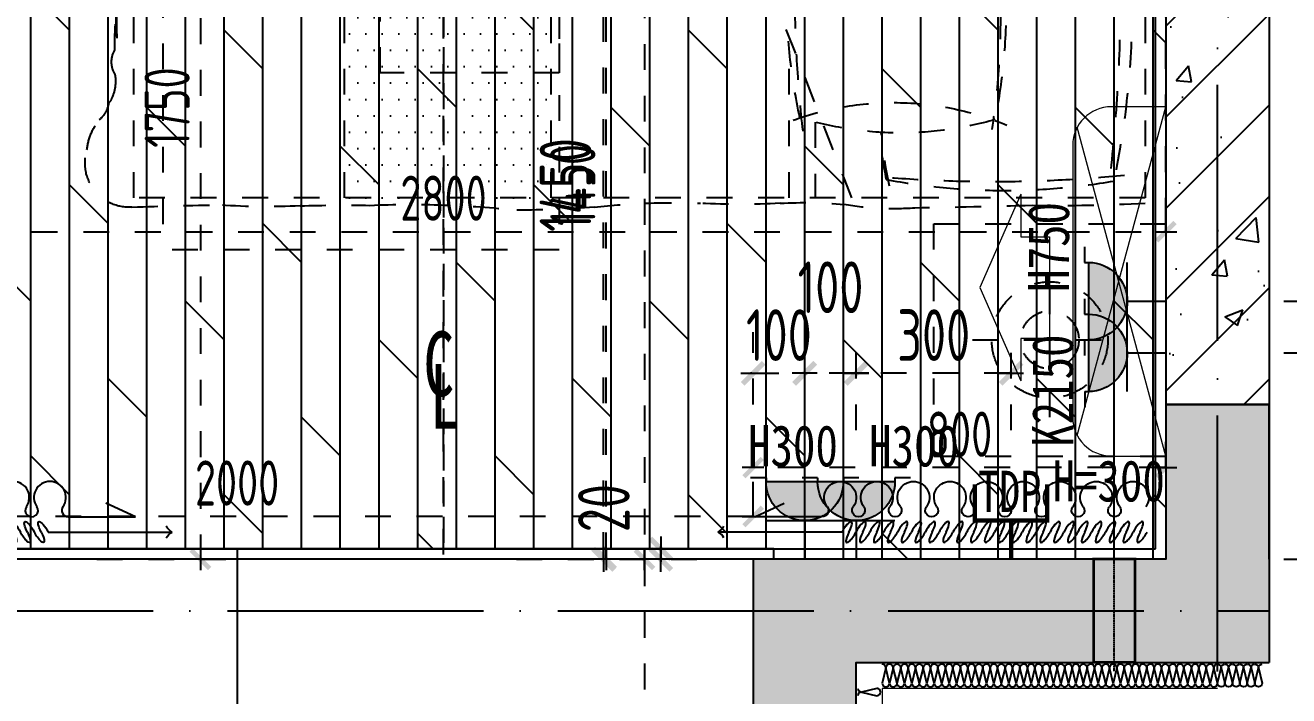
# Model space of a CAD drawing. Extents: x 133656 to 214778, y 12424 to 51506.
# Drawn here: x 167386 to 169834, y 14935 to 16234 of the extents above; entities that cross this region are included whole.
import ezdxf

# ---------------------------------------------------------------- set-up
doc = ezdxf.new("R2010")
doc.units = 0
doc.header["$MEASUREMENT"] = 0
for name, pattern in [('DASH', [0.35, 0.25, -0.1]), ('家具虚线平面', [100, 50, -50]), ('轴线', [1279.947105, 991.697132, -142.311249, 0, -145.938724])]:
    doc.linetypes.add(name, pattern=pattern)
doc.layers.get('Defpoints').update_dxf_attribs({"color": 8})
for name, color, linetype in [('A-HATH', 8, 'Continuous'), ('A1.土建层(墙&柱&窗）', 6, 'Continuous'), ('A31.土建轴线', 251, 'Continuous'), ('B6.新建墙体定位', 203, 'Continuous'), ('B9.完成面定位', 203, 'Continuous'), ('E1.地面-(平面图)', 136, 'Continuous'), ('E3.地面填充(网）', 250, 'Continuous'), ('F1.家具层', 51, 'Continuous'), ('F1.窗台面', 43, 'Continuous'), ('F3.公共层窗帘饰物等', 91, 'Continuous'), ('G1.天花造型', 30, 'Continuous'), ('G2.天花造型尺寸', 144, 'Continuous'), ('G4.天花灯位', 71, 'Continuous'), ('H3.顶面烟感', 102, 'Continuous'), ('K2.强电插座', 132, 'Continuous'), ('K3.弱电插座', 136, 'Continuous'), ('PUB_HATCH', 8, 'Continuous'), ('WALL', 6, 'Continuous'), ('保温', 35, 'Continuous')]:
    doc.layers.add(name, color=color, linetype=linetype)
doc.layers.add('空调机位', color=43, linetype='DASH', lineweight=15)
doc.styles.add('dim_font', font='SIMPLEX.shx', dxfattribs={"width": 0.8})
doc.styles.add('宋体', font='')
doc.styles.add('标注数字', font='dim.shx', dxfattribs={"width": 0.8})
doc.styles.add('标题文字', font='')
doc.styles.get('宋体').set_extended_font_data('SimSun')
doc.styles.get('标题文字').set_extended_font_data('SimSun')
doc.dimstyles.new('设计2017', dxfattribs={"dimscale": 100, "dimtxt": 2.5, "dimasz": 0.06, "dimexe": 2, "dimexo": 2.5, "dimgap": 0.6, "dimtad": 1, "dimdec": 0, "dimrnd": 5, "dimzin": 0, "dimdsep": 46, "dimtxsty": '标注数字', "dimblk": 'HBA_DIMENSION_TICK', "dimcen": 0.125, "dimclrd": 44, "dimclre": 44, "dimclrt": 50, "dimadec": 0, "dimazin": 0, "dimtfac": 1, "dimtdec": 0, "dimtix": 1, "dimtmove": 0, "dimatfit": 3, "dimldrblk": 'HBA_Leader_Arrow', "dimfxl": 7, "dimfxlon": 1, "dimtvp": 1, "dimtolj": 1, "dimtzin": 0, "dimarcsym": 0})

# ---------------------------------------------------------------- blocks, each defined once
blk = doc.blocks.new('ktd')
at = {"linetype": 'DASH'}
blk.add_line((113700.2, -35187.8), (113700.2, -34938.3), dxfattribs=at)
at = {"linetype": 'DASH', "const_width": 5}
blk.add_lwpolyline([(113700.2, -35170.7), (113660.2, -35170.7), (113660.2, -34970.7), (113740.2, -34970.7), (113740.2, -35170.7)], close=True, dxfattribs=at)
blk = doc.blocks.new('$LinePat$岩棉板')
at = {"color": 0}
for p, q in [((0, -17), (12, -67)), ((12, -67), (24, -17))]:
    blk.add_line(p, q, dxfattribs=at)
for centre, start, end in [((12, -17), 0, 180), ((0, -67), 270, 0), ((24, -67), 180, 270)]:
    blk.add_arc(centre, 12, start, end, dxfattribs=at)
at = {"layer": 'Defpoints'}
blk.add_point((0, 0.1), dxfattribs=at)
at = {"layer": 'Defpoints', "color": 0}
blk.add_point((24, -84), dxfattribs=at)
blk = doc.blocks.new('空调室内机')
at = {"linetype": 'Continuous'}
for p, q in [((-171.9, -636.7), (0, 0)), ((0, 0), (-105.6, 0)), ((0, -676.6), (0, 0)), ((0, -676.6), (-171.9, -39.9)), ((-180.6, -75), (-180.6, -601.6)), ((-281.2, -169.6), (-360.4, -350.3)), ((-281.2, -169.6), (-281.2, -251.8)), ((-281.2, -251.8), (-225.8, -251.8)), ((-225.8, -251.8), (-225.8, -448.9)), ((-360.4, -350.3), (-281.2, -531.1)), ((-225.8, -448.9), (-281.2, -448.9)), ((-281.2, -448.9), (-281.2, -531.1)), ((-105.6, -676.6), (0, -676.6))]:
    blk.add_line(p, q, dxfattribs=at)
for centre, start, end in [((-105.6, -75), 90, 180), ((-105.6, -601.6), 180, 270)]:
    blk.add_arc(centre, 75, start, end, dxfattribs=at)
blk = doc.blocks.new('sz')
at = {"layer": 'F1.家具层', "linetype": '家具虚线平面'}
for p, q in [((-768, 849.1), (-768, -850.9)), ((0, 849.1), (0, -850.9)), ((-346.8, -508), (-346.8, 508)), ((0, 508), (0, -508)), ((0, -508), (-346.8, -508)), ((0, -850.9), (-768, -850.9))]:
    blk.add_line(p, q, dxfattribs=at)
at = {"layer": 'F1.家具层', "linetype": '家具虚线平面', "style": 'dim_font', "width": 0.8, "flags": 9}
for tag in ['XSIZE', 'YSIZE']:
    blk.add_attdef(tag, (-384, -850.9), '', height=0.48, rotation=90, dxfattribs=at)
blk = doc.blocks.new('HBA_DIMENSION_TICK')
at = {"color": 0, "linetype": 'ByBlock'}
for p, q in [((-10, 0), (0, 0)), ((0, 0), (10, 0))]:
    blk.add_line(p, q, dxfattribs=at)
at = {"color": 50, "linetype": 'ByBlock'}
blk.add_solid([(-10, -7), (-7, -10), (7, 10), (10, 7)], dxfattribs=at)
blk = doc.blocks.new('*D107')
at = {"layer": 'Defpoints', "color": 0, "linetype": '家具虚线平面', "transparency": 16777216}
for p in [(168506.5, 16649.6), (168803.3, 16649.6), (169068.7, 15199.6)]:
    blk.add_point(p, dxfattribs=at)
at = {"layer": 'K2.强电插座', "color": 44, "linetype": '家具虚线平面', "lineweight": -2, "transparency": 16777216}
for p, q in [((168703.3, 16649.6), (168426.5, 16649.6)), ((168506.5, 15202), (168506.5, 16647.2)), ((168786.5, 15199.6), (168426.5, 15199.6))]:
    blk.add_line(p, q, dxfattribs=at)
at = {"layer": 'K2.强电插座', "color": 44, "linetype": '家具虚线平面', "lineweight": -2, "transparency": 16777216, "xscale": 2.4, "yscale": 2.4, "zscale": 2.4}
for p, rotation in [((168506.5, 16649.6), 90), ((168506.5, 15199.6), 270)]:
    blk.add_blockref('HBA_DIMENSION_TICK', p, dxfattribs=dict(at, rotation=rotation))
at = {"layer": 'K2.强电插座', "color": 50, "linetype": '家具虚线平面', "transparency": 16777216, "insert": (168432.5, 15924.6), "char_height": 100, "attachment_point": 5, "rotation": 90, "style": '标注数字'}
blk.add_mtext('\\A1;1450', dxfattribs=at)
blk = doc.blocks.new('HBA_Leader_Arrow')
at = {"color": 0, "linetype": 'ByBlock', "ltscale": 0.5}
blk.add_line((3.5, 0), (-10, 0), dxfattribs=at)
for points in [[(-11, 11.3), (-6.6, 14.4), (-0.6, 0), (3.5, 0)], [(-11, -11.3), (-6.6, -14.4), (-0.6, 0), (3.5, 0)]]:
    blk.add_solid(points, dxfattribs=at)
blk = doc.blocks.new('*D109')
at = {"layer": 'Defpoints', "color": 0, "linetype": '家具虚线平面', "transparency": 16777216}
for p in [(169578.6, 15699.6), (169596.1, 15599.7), (170104.9, 15599.7)]:
    blk.add_point(p, dxfattribs=at)
at = {"layer": 'K2.强电插座', "color": 44, "linetype": '家具虚线平面', "lineweight": -2, "transparency": 16777216}
for p, q in [((169824.9, 15699.6), (170184.9, 15699.6)), ((170104.9, 15702), (170104.9, 15704.4)), ((170104.9, 15699.6), (170104.9, 15599.7)), ((169824.9, 15599.7), (170184.9, 15599.7)), ((170104.9, 15597.3), (170104.9, 15594.9))]:
    blk.add_line(p, q, dxfattribs=at)
at = {"layer": 'K2.强电插座', "color": 44, "linetype": '家具虚线平面', "lineweight": -2, "transparency": 16777216, "xscale": 2.4, "yscale": 2.4, "zscale": 2.4}
for p, rotation in [((170104.9, 15699.6), 270), ((170104.9, 15599.7), 90)]:
    blk.add_blockref('HBA_DIMENSION_TICK', p, dxfattribs=dict(at, rotation=rotation))
at = {"layer": 'K2.强电插座', "color": 50, "linetype": '家具虚线平面', "transparency": 16777216, "insert": (170030.9, 15649.7), "char_height": 100, "attachment_point": 5, "rotation": 90, "style": '标注数字'}
blk.add_mtext('\\A1;100', dxfattribs=at)
blk = doc.blocks.new('*D116')
at = {"layer": 'Defpoints', "color": 0, "linetype": '家具虚线平面', "transparency": 16777216}
for p in [(168896.1, 15559.8), (168896.1, 15349.6), (168996.1, 15349.6)]:
    blk.add_point(p, dxfattribs=at)
at = {"layer": 'K2.强电插座', "color": 44, "linetype": '家具虚线平面', "lineweight": -2, "transparency": 16777216}
for p, q in [((168896.1, 15449.6), (168896.1, 15639.8)), ((168996.1, 15449.6), (168996.1, 15639.8)), ((168993.7, 15559.8), (168898.5, 15559.8))]:
    blk.add_line(p, q, dxfattribs=at)
at = {"layer": 'K2.强电插座', "color": 44, "linetype": '家具虚线平面', "lineweight": -2, "transparency": 16777216, "xscale": 2.4, "yscale": 2.4, "zscale": 2.4, "rotation": 180}
blk.add_blockref('HBA_DIMENSION_TICK', (168896.1, 15559.8), dxfattribs=at)
at = {"layer": 'K2.强电插座', "color": 44, "linetype": '家具虚线平面', "lineweight": -2, "transparency": 16777216, "xscale": 2.4, "yscale": 2.4, "zscale": 2.4}
blk.add_blockref('HBA_DIMENSION_TICK', (168996.1, 15559.8), dxfattribs=at)
at = {"layer": 'K2.强电插座', "color": 50, "linetype": '家具虚线平面', "transparency": 16777216, "insert": (168946.1, 15726.5), "char_height": 100, "attachment_point": 5, "style": '标注数字'}
blk.add_mtext('\\A1;100', dxfattribs=at)
blk = doc.blocks.new('不间断电源')
h = blk.add_hatch(color=8)
h.dxf.hatch_style = 1
h.paths.add_polyline_path([(-70.3, 140.6, 1), (70.3, 140.6)])
for p, q in [((-98.4, 147.7), (-70.3, 147.7)), ((-70.3, 147.7), (-70.3, 140.6)), ((-70.3, 140.6), (70.3, 140.6)), ((70.3, 147.7), (70.3, 140.6)), ((70.3, 147.7), (98.4, 147.7)), ((70.3, 70.3), (-70.3, 70.3)), ((0, 70.3), (0, 0))]:
    blk.add_line(p, q)
blk.add_arc((0, 140.6), 70.3, 180, 0)
at = {"color": 1, "style": '标题文字'}
blk.add_attdef('REF.', (86, 32.6), '', height=70.9, dxfattribs=at)
blk = doc.blocks.new('*D136')
at = {"layer": 'Defpoints', "color": 0, "linetype": '家具虚线平面', "transparency": 16777216}
for p in [(168996.1, 15559.8), (168996.1, 15349.6), (169296.1, 15349.6)]:
    blk.add_point(p, dxfattribs=at)
at = {"layer": 'K2.强电插座', "color": 44, "linetype": '家具虚线平面', "lineweight": -2, "transparency": 16777216}
for p, q in [((168996.1, 15449.6), (168996.1, 15639.8)), ((169296.1, 15449.6), (169296.1, 15639.8)), ((169293.7, 15559.8), (168998.5, 15559.8))]:
    blk.add_line(p, q, dxfattribs=at)
at = {"layer": 'K2.强电插座', "color": 44, "linetype": '家具虚线平面', "lineweight": -2, "transparency": 16777216, "xscale": 2.4, "yscale": 2.4, "zscale": 2.4, "rotation": 180}
blk.add_blockref('HBA_DIMENSION_TICK', (168996.1, 15559.8), dxfattribs=at)
at = {"layer": 'K2.强电插座', "color": 44, "linetype": '家具虚线平面', "lineweight": -2, "transparency": 16777216, "xscale": 2.4, "yscale": 2.4, "zscale": 2.4}
blk.add_blockref('HBA_DIMENSION_TICK', (169296.1, 15559.8), dxfattribs=at)
at = {"layer": 'K2.强电插座', "color": 50, "linetype": '家具虚线平面', "transparency": 16777216, "insert": (169146.1, 15633.8), "char_height": 100, "attachment_point": 5, "style": '标注数字'}
blk.add_mtext('\\A1;300', dxfattribs=at)
blk = doc.blocks.new('rg')
at = {"layer": 'K3.弱电插座', "const_width": 8.33}
for points in [[(145, -70), (75, -70), (75, 70), (145, 70)], [(75, 0), (0, 0)]]:
    blk.add_lwpolyline(points, dxfattribs=at)
at = {"layer": 'K3.弱电插座', "style": '宋体'}
for p in [(90.1, -40.2, 0), (296.1, -40.2, 0)]:
    blk.add_attdef('REF.', p, '', height=80, dxfattribs=at)
blk = doc.blocks.new('*D148')
at = {"layer": 'Defpoints', "color": 0, "linetype": '家具虚线平面', "transparency": 16777216}
for p in [(168896.1, 15559.8), (168896.1, 15349.6), (168796.1, 15199.6)]:
    blk.add_point(p, dxfattribs=at)
at = {"layer": 'K2.强电插座', "color": 44, "linetype": '家具虚线平面', "lineweight": -2, "transparency": 16777216}
for p, q in [((168796.1, 15299.6), (168796.1, 15639.8)), ((168896.1, 15449.6), (168896.1, 15639.8)), ((168793.7, 15559.8), (168791.3, 15559.8)), ((168796.1, 15559.8), (168896.1, 15559.8)), ((168898.5, 15559.8), (168900.9, 15559.8))]:
    blk.add_line(p, q, dxfattribs=at)
at = {"layer": 'K2.强电插座', "color": 44, "linetype": '家具虚线平面', "lineweight": -2, "transparency": 16777216, "xscale": 2.4, "yscale": 2.4, "zscale": 2.4}
blk.add_blockref('HBA_DIMENSION_TICK', (168796.1, 15559.8), dxfattribs=at)
at = {"layer": 'K2.强电插座', "color": 44, "linetype": '家具虚线平面', "lineweight": -2, "transparency": 16777216, "xscale": 2.4, "yscale": 2.4, "zscale": 2.4, "rotation": 180}
blk.add_blockref('HBA_DIMENSION_TICK', (168896.1, 15559.8), dxfattribs=at)
at = {"layer": 'K2.强电插座', "color": 50, "linetype": '家具虚线平面', "transparency": 16777216, "insert": (168846.1, 15633.8), "char_height": 100, "attachment_point": 5, "style": '标注数字'}
blk.add_mtext('\\A1;100', dxfattribs=at)
blk = doc.blocks.new('A$C550E6FFC')
at = {"linetype": '家具虚线平面'}
for p, q in [((450, 450), (0, 450)), ((0, 0), (0, 450)), ((450, 450), (450, 0)), ((225, 375), (225, 75)), ((375, 225), (75, 225)), ((450, 0), (0, 0))]:
    blk.add_line(p, q, dxfattribs=at)
for radius in [112.5, 56.2]:
    blk.add_circle((225, 225), radius, dxfattribs=at)
blk = doc.blocks.new('DRAPES2')
for p, q in [((0, 0), (82, 37.3)), ((186.3, 0), (0, 0))]:
    blk.add_line(p, q)
at = {"linetype": 'ByBlock', "extrusion": (0, 0, -1)}
for centre, major_axis, start_param, end_param in [((236.9, 53.6), (-31.3, 31.3), 4.8823, 7.06864), ((236.9, 53.6), (-31.3, 31.3), 0.785455, 2.971795), ((338.2, 53.5), (31.3, 31.3), 3.311504, 5.497844), ((338.2, 53.5), (-31.3, 31.3), 0.785455, 2.971795), ((439.4, 53.5), (-31.3, 31.3), 4.8823, 7.06864), ((439.4, 53.5), (-31.3, 31.3), 0.785455, 2.971795), ((540.7, 53.5), (31.3, 31.3), 3.311504, 5.497844), ((540.7, 53.5), (31.3, 31.3), -0.785341, 1.400999), ((641.9, 53.5), (-31.3, 31.3), 4.8823, 7.06864), ((641.9, 53.5), (-31.3, 31.3), 0.785455, 2.971795), ((743.2, 53.5), (31.3, 31.3), 3.311504, 5.497844), ((743.2, 53.5), (-31.3, 31.3), 0.785455, 2.971795), ((844.4, 53.5), (-31.3, 31.3), 4.8823, 7.06864), ((844.4, 53.5), (-31.3, 31.3), 0.785455, 2.971795), ((945.7, 53.5), (31.3, 31.3), 3.311504, 5.497844), ((945.7, 53.5), (31.3, 31.3), -0.785341, 1.400999), ((186.3, 17.8), (-12.6, 12.6), 1.740708, 3.927048), ((287.6, 17.7), (-12.6, 12.6), 1.740708, 6.113388), ((388.8, 17.7), (-12.6, 12.6), 1.740708, 6.113388), ((490.1, 17.7), (12.6, 12.6), 0.169911, 4.542591), ((591.3, 17.7), (12.6, 12.6), 2.356251, 4.542591), ((591.3, 17.7), (-12.6, 12.6), 1.740708, 3.927048), ((692.6, 17.7), (-12.6, 12.6), 1.740708, 6.113388), ((793.8, 17.7), (-12.6, 12.6), 1.740708, 6.113388), ((895.1, 17.7), (12.6, 12.6), 0.169911, 4.542591), ((996.3, 17.7), (12.6, 12.6), 2.356251, 4.542591)]:
    blk.add_ellipse(centre, major_axis=major_axis, ratio=1, start_param=start_param, end_param=end_param, dxfattribs=at)
at = {"extrusion": (0, 0, -1)}
for centre, major_axis, start_param, end_param in [((1046.7, 53.5), (-31.3, 31.3), 4.8823, 7.06864), ((1046.7, 53.5), (-31.3, 31.3), 0.785455, 2.971795), ((996.1, 17.7), (-12.6, 12.6), 1.740708, 3.927048)]:
    blk.add_ellipse(centre, major_axis=major_axis, ratio=1, start_param=start_param, end_param=end_param, dxfattribs=at)
blk = doc.blocks.new('06BDR-PR2')
blk.add_line((343.1, 0), (0, 0))
for centre, start, end in [((-16.4, 32.2), 296.9731, 333.1823), ((-16.4, -32.2), 26.8177, 63.0269)]:
    blk.add_arc(centre, 36.1, start, end)
for centre, major_axis, start_param, end_param in [((352.6, 0), (-16.5, -28.6), 1.716714, 4.858306), ((371.8, 0), (-16.5, -28.6), 4.858306, 7.999899), ((391, 0), (-16.5, -28.6), 1.716714, 4.858306), ((410.2, 0), (-16.5, -28.6), 4.858306, 7.999899), ((429.4, 0), (-16.5, -28.6), 1.716714, 4.858306), ((448.6, 0), (-16.5, -28.6), 4.858306, 7.999899), ((467.8, 0), (-16.5, -28.6), 1.716714, 4.858306), ((487, 0), (-16.5, -28.6), 4.858306, 7.999899), ((506.2, 0), (-16.5, -28.6), 1.716714, 4.858306), ((525.4, 0), (-16.5, -28.6), 4.858306, 7.999899), ((544.6, 0), (-16.5, -28.6), 1.716714, 4.858306), ((563.8, 0), (-16.5, -28.6), 4.858306, 7.999899), ((583, 0), (-16.5, -28.6), 1.716714, 4.858306), ((602.2, 0), (16.5, 28.6), 1.716714, 4.858306), ((621.3, 0), (16.5, 28.6), 4.858306, 7.999899), ((640.5, 0), (16.5, 28.6), 1.716714, 4.858306), ((659.7, 0), (16.5, 28.6), 4.858306, 7.999899), ((678.9, 0), (16.5, 28.6), 1.716714, 4.858306), ((698.1, 0), (16.5, 28.6), 4.858306, 7.999899), ((717.3, 0), (16.5, 28.6), 1.716714, 4.858306), ((736.5, 0), (16.5, 28.6), 4.858306, 7.999899), ((755.7, 0), (16.5, 28.6), 1.716714, 4.858306), ((774.9, 0), (16.5, 28.6), 4.858306, 7.999899), ((794.1, 0), (16.5, 28.6), 1.716714, 4.858306), ((813.3, 0), (16.5, 28.6), 4.858306, 7.999899), ((832.5, 0), (16.5, 28.6), 1.716714, 4.858306), ((851.7, 0), (-16.5, -28.6), 1.716714, 4.858306), ((870.9, 0), (-16.5, -28.6), 4.858306, 7.999899), ((890, 0), (-16.5, -28.6), 1.716714, 4.858306), ((909.2, 0), (-16.5, -28.6), 4.858306, 7.999899), ((928.4, 0), (-16.5, -28.6), 1.716714, 4.858306), ((947.6, 0), (-16.5, -28.6), 4.858306, 7.999899), ((966.8, 0), (-16.5, -28.6), 1.716714, 4.858306), ((986, 0), (-16.5, -28.6), 4.858306, 7.999899), ((1005.2, 0), (-16.5, -28.6), 1.716714, 4.858306), ((1024.4, 0), (-16.5, -28.6), 4.858306, 7.999899), ((1043.6, 0), (-16.5, -28.6), 1.716714, 4.858306), ((1062.8, 0), (-16.5, -28.6), 4.858306, 7.999899), ((1082, 0), (-16.5, -28.6), 1.716714, 4.858306), ((1101.2, 0), (-16.5, -28.6), 4.858306, 7.999899), ((1120.4, 0), (-16.5, -28.6), 1.716714, 4.858306), ((1139.6, 0), (-16.5, -28.6), 4.858306, 7.999899), ((1158.7, 0), (-16.5, -28.6), 1.716714, 4.858306), ((1177.9, 0), (-16.5, -28.6), 4.858306, 7.999899)]:
    blk.add_ellipse(centre, major_axis=major_axis, ratio=0.254545, start_param=start_param, end_param=end_param)
blk = doc.blocks.new('*D174')
at = {"layer": 'Defpoints', "color": 0, "linetype": '家具虚线平面', "transparency": 16777216}
for p in [(168120.4, 15219.6), (168140.4, 15199.6), (168617.3, 15199.6)]:
    blk.add_point(p, dxfattribs=at)
at = {"layer": 'G2.天花造型尺寸', "color": 44, "linetype": '家具虚线平面', "lineweight": -2, "transparency": 16777216}
for p, q in [((168337.3, 15219.6), (168697.3, 15219.6)), ((168617.3, 15222), (168617.3, 15224.4)), ((168617.3, 15219.6), (168617.3, 15199.6)), ((168337.3, 15199.6), (168697.3, 15199.6)), ((168617.3, 15197.2), (168617.3, 15194.8))]:
    blk.add_line(p, q, dxfattribs=at)
at = {"layer": 'G2.天花造型尺寸', "color": 44, "linetype": '家具虚线平面', "lineweight": -2, "transparency": 16777216, "xscale": 2.4, "yscale": 2.4, "zscale": 2.4}
for p, rotation in [((168617.3, 15219.6), 270), ((168617.3, 15199.6), 90)]:
    blk.add_blockref('HBA_DIMENSION_TICK', p, dxfattribs=dict(at, rotation=rotation))
at = {"layer": 'G2.天花造型尺寸', "color": 50, "linetype": '家具虚线平面', "transparency": 16777216, "insert": (168506.9, 15298.7), "char_height": 100, "attachment_point": 5, "rotation": 90, "style": '标注数字'}
blk.add_mtext('\\A1;20', dxfattribs=at)
blk = doc.blocks.new('结构')
at = {"layer": 'A-HATH'}
blk.add_hatch(color=256, dxfattribs=at).paths.add_polyline_path([(7100, -6050), (7100, -5550), (6900, -5550), (6900, -5850), (6100, -5850), (6100, -6550), (6000, -6550), (6000, -6750), (6300, -6750), (6300, -6050)])
at = {"layer": 'A1.土建层(墙&柱&窗）'}
blk.add_lwpolyline([(7100, -5850), (7100, -5550), (6900, -5550), (6900, -5850), (6100, -5850), (6100, -6550), (6000, -6550), (6000, -6750), (6300, -6750), (6300, -6050), (7100, -6050)], dxfattribs=at)
blk = doc.blocks.new('*D211')
at = {"layer": 'Defpoints', "color": 0, "linetype": '家具虚线平面', "transparency": 16777216}
for p in [(169596.1, 15599.7), (169596.1, 15199.6), (170104.9, 15199.6)]:
    blk.add_point(p, dxfattribs=at)
at = {"layer": 'K2.强电插座', "color": 44, "linetype": '家具虚线平面', "lineweight": -2, "transparency": 16777216}
for p, q in [((169824.9, 15599.7), (170184.9, 15599.7)), ((170104.9, 15597.3), (170104.9, 15202)), ((169824.9, 15199.6), (170184.9, 15199.6))]:
    blk.add_line(p, q, dxfattribs=at)
at = {"layer": 'K2.强电插座', "color": 44, "linetype": '家具虚线平面', "lineweight": -2, "transparency": 16777216, "xscale": 2.4, "yscale": 2.4, "zscale": 2.4}
for p, rotation in [((170104.9, 15599.7), 90), ((170104.9, 15199.6), 270)]:
    blk.add_blockref('HBA_DIMENSION_TICK', p, dxfattribs=dict(at, rotation=rotation))
at = {"layer": 'K2.强电插座', "color": 50, "linetype": '家具虚线平面', "transparency": 16777216, "insert": (170030.9, 15399.7), "char_height": 100, "attachment_point": 5, "rotation": 90, "style": '标注数字'}
blk.add_mtext('\\A1;400', dxfattribs=at)
blk = doc.blocks.new('1500')
at = {"linetype": '家具虚线平面'}
h = blk.add_hatch(dxfattribs=at)
h.set_pattern_fill('DOTS', color=8, scale=20, style=0)
h.set_pattern_definition([(360, (-1254054.524, -248958.56), (15.875, 31.75), [0, -31.75])])
h.paths.add_polyline_path([(1191.6, -750), (1591.6, -750), (1591.6, 750), (1191.6, 750)])
at = {"color": 8, "linetype": '家具虚线平面'}
for p, q in [((608.6, -750), (1191.6, 747.3)), ((1191.6, -750), (1191.6, 750)), ((1591.6, -750), (1591.6, 750)), ((730.4, -750), (730.4, -460.2)), ((679.6, -603.2), (679.6, -750))]:
    blk.add_line(p, q, dxfattribs=at)
at = {"color": 0, "linetype": '家具虚线平面'}
for p, q in [((2000, -750), (2000, 750)), ((40, -750), (2000, -750))]:
    blk.add_line(p, q, dxfattribs=at)
at = {"color": 8, "linetype": '家具虚线平面'}
for points in [[(1542.6, -764.4, -0.011501), (1678.1, -765.4, 0.027887), (1831.9, -764.1, -0.011645), (2003.7, -768.1, 0.522577), (2091, -657.1, 0.144021), (2067.2, -599, -0.173239), (2048.7, -565.8, -0.167481), (2043.4, -557.6, -0.159493), (2036.9, -509.9, 0.276026), (2036.8, -463.5, 0.033168), (2030.6, -349.6, -0.055834), (2032.6, -440.8, 0.023628), (2030.5, -340.8, -0.024964)], [(40, -760.6, 0.018567), (258.2, -764.9, 0.00267), (486.8, -769.7, 0.058958), (623.8, -763, -0.038458), (747.5, -760.4, 0.025508), (901.7, -760.4, -0.039412), (1107.7, -768.2, 0.016498), (1257.7, -773.8)], [(1257.7, -773.8, -0.037552), (1542.6, -764.4)]]:
    blk.add_lwpolyline(points, format="xyb", dxfattribs=at)
at = {"color": 0, "linetype": '家具虚线平面'}
blk.add_lwpolyline([(0, 800), (40, 800), (40, -800), (0, -800), (0, 800), (40, 800)], dxfattribs=at)
at = {"color": 8, "linetype": '家具虚线平面'}
for centre, radius, start, end in [((3271.7, -349), 3183.5, 174.5029, 186.8565), ((1736.1, -375.6), 1670.5, 168.7435, 191.8275), ((1785.4, -397.2), 1464.7, 168.0733, 188.6469), ((1488.4, -373.6), 1178.9, 167.4734, 190.9863), ((-1658.4, -348.4), 2377.3, 353.4156, 5.9103), ((-470.4, -341.8), 1206.6, 347.8979, 10.804), ((527.6, -1138.5), 573.1, 70.1161, 112.5374), ((514.4, 37.8), 661.9, 253.9263, 287.1409), ((-530.6, -507.4), 1088.8, 348.3661, 353.9028), ((-793.5, -453.6), 1360.3, 348.9234, 352.854), ((333.4, 1911.4), 2630.3, 264.4826, 275.0365), ((312.9, 501.8), 1238, 260.1485, 280.6384)]:
    blk.add_arc(centre, radius, start, end, dxfattribs=at)
blk = doc.blocks.new('*D253')
at = {"layer": 'Defpoints', "color": 0, "linetype": '家具虚线平面', "transparency": 16777216}
for p in [(169696.1, 16649.6), (170104.9, 16649.6), (169596.1, 15699.6)]:
    blk.add_point(p, dxfattribs=at)
at = {"layer": 'K2.强电插座', "color": 44, "linetype": '家具虚线平面', "lineweight": -2, "transparency": 16777216}
for p, q in [((169824.9, 16649.6), (170184.9, 16649.6)), ((170104.9, 15702), (170104.9, 16647.2)), ((169824.9, 15699.6), (170184.9, 15699.6))]:
    blk.add_line(p, q, dxfattribs=at)
at = {"layer": 'K2.强电插座', "color": 44, "linetype": '家具虚线平面', "lineweight": -2, "transparency": 16777216, "xscale": 2.4, "yscale": 2.4, "zscale": 2.4}
for p, rotation in [((170104.9, 16649.6), 90), ((170104.9, 15699.6), 270)]:
    blk.add_blockref('HBA_DIMENSION_TICK', p, dxfattribs=dict(at, rotation=rotation))
at = {"layer": 'K2.强电插座', "color": 50, "linetype": '家具虚线平面', "transparency": 16777216, "insert": (170030.9, 16174.6), "char_height": 100, "attachment_point": 5, "rotation": 90, "style": '标注数字'}
blk.add_mtext('\\A1;950', dxfattribs=at)
blk = doc.blocks.new('*D481')
at = {"layer": 'B6.新建墙体定位', "color": 44, "linetype": '家具虚线平面', "lineweight": -2, "transparency": 16777216}
for p, q in [((166796.1, 15834.2), (166796.1, 15904.2)), ((169596.1, 15834.2), (169596.1, 15904.2)), ((166798.2, 15834.2), (169594, 15834.2))]:
    blk.add_line(p, q, dxfattribs=at)
at = {"layer": 'Defpoints', "color": 0, "linetype": '家具虚线平面', "transparency": 16777216}
for p in [(166796.1, 15834.2), (169596.1, 15834.2), (169596.1, 15834.2)]:
    blk.add_point(p, dxfattribs=at)
at = {"layer": 'B6.新建墙体定位', "color": 44, "linetype": '家具虚线平面', "lineweight": -2, "transparency": 16777216, "xscale": 2.1, "yscale": 2.1, "zscale": 2.1, "rotation": 180}
blk.add_blockref('HBA_DIMENSION_TICK', (166796.1, 15834.2), dxfattribs=at)
at = {"layer": 'B6.新建墙体定位', "color": 44, "linetype": '家具虚线平面', "lineweight": -2, "transparency": 16777216, "xscale": 2.1, "yscale": 2.1, "zscale": 2.1}
blk.add_blockref('HBA_DIMENSION_TICK', (169596.1, 15834.2), dxfattribs=at)
at = {"layer": 'B6.新建墙体定位', "color": 50, "linetype": '家具虚线平面', "transparency": 16777216, "insert": (168196.1, 15899), "char_height": 87.5, "attachment_point": 5, "style": '标注数字'}
blk.add_mtext('\\A1;2800', dxfattribs=at)
blk = doc.blocks.new('*D500')
at = {"layer": 'B6.新建墙体定位', "color": 44, "linetype": '家具虚线平面', "lineweight": -2, "transparency": 16777216}
for p, q in [((168668.3, 19099.6), (168515.6, 19099.6)), ((168585.6, 19097.5), (168585.6, 15201.7)), ((168708.6, 15199.6), (168515.6, 15199.6))]:
    blk.add_line(p, q, dxfattribs=at)
at = {"layer": 'Defpoints', "color": 0, "linetype": '家具虚线平面', "transparency": 16777216}
for p in [(168755.8, 19099.6), (168585.6, 15199.6), (168796.1, 15199.6)]:
    blk.add_point(p, dxfattribs=at)
at = {"layer": 'B6.新建墙体定位', "color": 44, "linetype": '家具虚线平面', "lineweight": -2, "transparency": 16777216, "xscale": 2.1, "yscale": 2.1, "zscale": 2.1}
for p, rotation in [((168585.6, 19099.6), 90), ((168585.6, 15199.6), 270)]:
    blk.add_blockref('HBA_DIMENSION_TICK', p, dxfattribs=dict(at, rotation=rotation))
at = {"layer": 'B6.新建墙体定位', "color": 50, "linetype": '家具虚线平面', "transparency": 16777216, "insert": (168520.9, 17149.6), "char_height": 87.5, "attachment_point": 5, "rotation": 90, "style": '标注数字'}
blk.add_mtext('\\A1;3900', dxfattribs=at)
blk = doc.blocks.new('*D501')
at = {"layer": 'B6.新建墙体定位', "color": 44, "linetype": '家具虚线平面', "lineweight": -2, "transparency": 16777216}
for p, q in [((168708.6, 15199.6), (168515.6, 15199.6)), ((168585.6, 15197.5), (168585.6, 14501.7)), ((168608.6, 14499.6), (168515.6, 14499.6))]:
    blk.add_line(p, q, dxfattribs=at)
at = {"layer": 'Defpoints', "color": 0, "linetype": '家具虚线平面', "transparency": 16777216}
for p in [(168796.1, 15199.6), (168585.6, 14499.6), (168696.1, 14499.6)]:
    blk.add_point(p, dxfattribs=at)
at = {"layer": 'B6.新建墙体定位', "color": 44, "linetype": '家具虚线平面', "lineweight": -2, "transparency": 16777216, "xscale": 2.1, "yscale": 2.1, "zscale": 2.1}
for p, rotation in [((168585.6, 15199.6), 90), ((168585.6, 14499.6), 270)]:
    blk.add_blockref('HBA_DIMENSION_TICK', p, dxfattribs=dict(at, rotation=rotation))
at = {"layer": 'B6.新建墙体定位', "color": 50, "linetype": '家具虚线平面', "transparency": 16777216, "insert": (168520.9, 14849.6), "char_height": 87.5, "attachment_point": 5, "rotation": 90, "style": '标注数字'}
blk.add_mtext('\\A1;700', dxfattribs=at)
blk = doc.blocks.new('*D502')
at = {"layer": 'B6.新建墙体定位', "color": 44, "linetype": '家具虚线平面', "lineweight": -2, "transparency": 16777216}
for p, q in [((168796.1, 15287.1), (168796.1, 15447.2)), ((169596.1, 15377.2), (169596.1, 15447.2)), ((169594, 15377.2), (168798.2, 15377.2))]:
    blk.add_line(p, q, dxfattribs=at)
at = {"layer": 'Defpoints', "color": 0, "linetype": '家具虚线平面', "transparency": 16777216}
for p in [(168796.1, 15377.2), (169596.1, 15294.9), (168796.1, 15199.6)]:
    blk.add_point(p, dxfattribs=at)
at = {"layer": 'B6.新建墙体定位', "color": 44, "linetype": '家具虚线平面', "lineweight": -2, "transparency": 16777216, "xscale": 2.1, "yscale": 2.1, "zscale": 2.1, "rotation": 180}
blk.add_blockref('HBA_DIMENSION_TICK', (168796.1, 15377.2), dxfattribs=at)
at = {"layer": 'B6.新建墙体定位', "color": 44, "linetype": '家具虚线平面', "lineweight": -2, "transparency": 16777216, "xscale": 2.1, "yscale": 2.1, "zscale": 2.1}
blk.add_blockref('HBA_DIMENSION_TICK', (169596.1, 15377.2), dxfattribs=at)
at = {"layer": 'B6.新建墙体定位', "color": 50, "linetype": '家具虚线平面', "transparency": 16777216, "insert": (169196.1, 15441.9), "char_height": 87.5, "attachment_point": 5, "style": '标注数字'}
blk.add_mtext('\\A1;800', dxfattribs=at)
blk = doc.blocks.new('*D503')
at = {"layer": 'B6.新建墙体定位', "color": 44, "linetype": '家具虚线平面', "lineweight": -2, "transparency": 16777216}
for p, q in [((166796.1, 15282.5), (166796.1, 15352.5)), ((168796.1, 15282.5), (168796.1, 15352.5)), ((168794, 15282.5), (166798.2, 15282.5))]:
    blk.add_line(p, q, dxfattribs=at)
at = {"layer": 'Defpoints', "color": 0, "linetype": '家具虚线平面', "transparency": 16777216}
for p in [(166796.1, 15282.5), (166796.1, 15282.5), (168796.1, 15199.6)]:
    blk.add_point(p, dxfattribs=at)
at = {"layer": 'B6.新建墙体定位', "color": 44, "linetype": '家具虚线平面', "lineweight": -2, "transparency": 16777216, "xscale": 2.1, "yscale": 2.1, "zscale": 2.1, "rotation": 180}
blk.add_blockref('HBA_DIMENSION_TICK', (166796.1, 15282.5), dxfattribs=at)
at = {"layer": 'B6.新建墙体定位', "color": 44, "linetype": '家具虚线平面', "lineweight": -2, "transparency": 16777216, "xscale": 2.1, "yscale": 2.1, "zscale": 2.1}
blk.add_blockref('HBA_DIMENSION_TICK', (168796.1, 15282.5), dxfattribs=at)
at = {"layer": 'B6.新建墙体定位', "color": 50, "linetype": '家具虚线平面', "transparency": 16777216, "insert": (167796.1, 15347.3), "char_height": 87.5, "attachment_point": 5, "style": '标注数字'}
blk.add_mtext('\\A1;2000', dxfattribs=at)
blk = doc.blocks.new('*D572')
at = {"layer": 'Defpoints', "color": 0, "linetype": '家具虚线平面', "transparency": 16777216}
for p in [(167890.2, 16949.6), (167436.8, 15199.6), (167725.1, 15199.6)]:
    blk.add_point(p, dxfattribs=at)
at = {"layer": 'H3.顶面烟感', "color": 44, "linetype": '家具虚线平面', "lineweight": -2, "transparency": 16777216}
for p, q in [((167802.7, 16949.6), (167655.1, 16949.6)), ((167725.1, 16947.5), (167725.1, 15201.7)), ((167524.3, 15199.6), (167795.1, 15199.6))]:
    blk.add_line(p, q, dxfattribs=at)
at = {"layer": 'H3.顶面烟感', "color": 44, "linetype": '家具虚线平面', "lineweight": -2, "transparency": 16777216, "xscale": 2.1, "yscale": 2.1, "zscale": 2.1}
for p, rotation in [((167725.1, 16949.6), 90), ((167725.1, 15199.6), 270)]:
    blk.add_blockref('HBA_DIMENSION_TICK', p, dxfattribs=dict(at, rotation=rotation))
at = {"layer": 'H3.顶面烟感', "color": 50, "linetype": '家具虚线平面', "transparency": 16777216, "insert": (167660.4, 16074.6), "char_height": 87.5, "attachment_point": 5, "rotation": 90, "style": '标注数字'}
blk.add_mtext('\\A1;1750', dxfattribs=at)
blk = doc.blocks.new('*D638')
at = {"layer": 'B6.新建墙体定位', "color": 44, "linetype": '家具虚线平面', "lineweight": -2, "transparency": 16777216}
for p, q in [((169947.6, 16648.7), (170262.6, 16648.7)), ((170192.6, 16646.6), (170192.6, 15201.7)), ((169947.6, 15199.6), (170262.6, 15199.6))]:
    blk.add_line(p, q, dxfattribs=at)
at = {"layer": 'Defpoints', "color": 0, "linetype": '家具虚线平面', "transparency": 16777216}
for p in [(169596.1, 16648.7), (169596.1, 15199.6), (170192.6, 15199.6)]:
    blk.add_point(p, dxfattribs=at)
at = {"layer": 'B6.新建墙体定位', "color": 44, "linetype": '家具虚线平面', "lineweight": -2, "transparency": 16777216, "xscale": 2.1, "yscale": 2.1, "zscale": 2.1}
for p, rotation in [((170192.6, 16648.7), 90), ((170192.6, 15199.6), 270)]:
    blk.add_blockref('HBA_DIMENSION_TICK', p, dxfattribs=dict(at, rotation=rotation))
at = {"layer": 'B6.新建墙体定位', "color": 50, "linetype": '家具虚线平面', "transparency": 16777216, "insert": (170127.8, 15924.2), "char_height": 87.5, "attachment_point": 5, "rotation": 90, "style": '标注数字'}
blk.add_mtext('\\A1;1450', dxfattribs=at)
blk = doc.blocks.new('*D639')
at = {"layer": 'B9.完成面定位', "color": 44, "linetype": '家具虚线平面', "lineweight": -2, "transparency": 16777216}
for p, q in [((168708.6, 16649.6), (168441.5, 16649.6)), ((168511.5, 15201.7), (168511.5, 16647.5)), ((168708.6, 15199.6), (168441.5, 15199.6))]:
    blk.add_line(p, q, dxfattribs=at)
at = {"layer": 'Defpoints', "color": 0, "linetype": '家具虚线平面', "transparency": 16777216}
for p in [(168511.5, 16649.6), (168796.1, 16649.6), (168796.1, 15199.6)]:
    blk.add_point(p, dxfattribs=at)
at = {"layer": 'B9.完成面定位', "color": 44, "linetype": '家具虚线平面', "lineweight": -2, "transparency": 16777216, "xscale": 2.1, "yscale": 2.1, "zscale": 2.1}
for p, rotation in [((168511.5, 16649.6), 90), ((168511.5, 15199.6), 270)]:
    blk.add_blockref('HBA_DIMENSION_TICK', p, dxfattribs=dict(at, rotation=rotation))
at = {"layer": 'B9.完成面定位', "color": 50, "linetype": '家具虚线平面', "transparency": 16777216, "insert": (168446.7, 15924.6), "char_height": 87.5, "attachment_point": 5, "rotation": 90, "style": '标注数字'}
blk.add_mtext('\\A1;1450', dxfattribs=at)

msp = doc.modelspace()

# ---------------------------------------------------------------- hatches: boundary and pattern name
at = {"layer": 'E3.地面填充(网）'}
h = msp.add_hatch(dxfattribs=at)
h.set_pattern_fill('DOLMIT', color=256, scale=300, angle=90)
h.set_pattern_definition([(90, (166796.07, 18699.63), (-75, 5e-15), []), (135, (166796.07, 18699.63), (-150, -150), [106.066, -212.132])])
h.paths.add_polyline_path([(167446.1, 18699.6), (166796.1, 18699.6), (166796.1, 15219.6), (168836.1, 15219.6), (168836.1, 15199.6), (169596.1, 15199.6), (169596.1, 19099.6), (167446.1, 19099.6)])
at = {"layer": 'PUB_HATCH'}
h = msp.add_hatch(dxfattribs=at)
h.set_pattern_fill('钢筋混凝土', color=256, scale=50, style=0)
h.set_pattern_definition([(45, (220621.12, 1673.4), (-88.38835, 88.38835), []), (50, (220621.12, 1673.4), (358.6301, -31.376), [37.5, -412.5]), (355, (220621.1, 1673.4), (-69.3757, 376.096), [30, -330]), (100.4514, (220651, 1670.8), (289.2547, 344.7198), [31.87, -350.571]), (46.1842, (220621.1, 1773.4), (533.6205, -82.7595), [56.25, -618.75]), (96.6356, (220665.6, 1766.5), (467.3314, 487.059), [47.805, -525.8565]), (351.1842, (220621.1, 1773.4), (467.331, 487.0593), [45, -495]), (21, (220671.12, 1748.4), (298.4535, -201.3094), [37.5, -412.5]), (326, (220671.1, 1748.4), (121.6577, 362.575), [30, -330]), (71.4514, (220696, 1731.63), (420.1113, 161.2652), [31.87, -350.571]), (37.5, (220621.12, 1673.4), (6.07993, 166.44693), [0, -326, 0, -335, 0, -331.25]), (7.5, (220621.12, 1673.4), (131.53477, 197.20586), [0, -191, 0, -318.5, 0, -126.25]), (327.5, (220509.62, 1673.4), (266.91122, -11.27744), [0, -125, 0, -390, 0, -517.5]), (317.5, (220459.62, 1673.4), (291.5931, 50.0525), [0, -162.5, 0, -259, 0, -367.5])])
h.paths.add_polyline_path([(169796.1, 15499.6), (169796.1, 16299.6), (169596.1, 16299.6), (169596.1, 15499.6)])

# ---------------------------------------------------------------- linework, layer by layer
at = {"layer": 'A31.土建轴线', "linetype": '轴线', "ltscale": 0.5}
for p, q in [((169696.1, 13702.3), (169696.1, 20199.6)), ((155616.2, 15099.6), (169796.1, 15099.6))]:
    msp.add_line(p, q, dxfattribs=at)
at = {"layer": 'E1.地面-(平面图)', "color": 8}
msp.add_line((167796.1, 15219.6), (167796.1, 14434.6), dxfattribs=at)
at = {"layer": 'F1.窗台面'}
msp.add_lwpolyline([(168836.1, 15199.6), (168836.1, 15219.6), (166796.1, 15219.6)], dxfattribs=at)
at = {"layer": 'G1.天花造型'}
for p, q in [((169576.1, 15219.6), (169576.1, 19079.6)), ((166816.1, 15219.6), (169576.1, 15219.6)), ((168796.1, 15199.6), (166796.1, 15199.6))]:
    msp.add_line(p, q, dxfattribs=at)
at = {"layer": 'G4.天花灯位', "linetype": '家具虚线平面'}
msp.add_line((168196.1, 15208.6), (168196.1, 16790.8), dxfattribs=at)
at = {"layer": 'H3.顶面烟感', "linetype": 'DASH', "ltscale": 200}
msp.add_line((168196.1, 18291.7), (168196.1, 15219.6), dxfattribs=at)
at = {"layer": 'WALL'}
for p, q in [((169596.1, 19099.6), (169596.1, 15199.6)), ((169796.1, 19099.6), (169796.1, 14999.6)), ((169596.1, 15499.6), (169796.1, 15499.6))]:
    msp.add_line(p, q, dxfattribs=at)
at = {"layer": '保温', "lineweight": 5}
msp.add_lwpolyline([(169696.1, 14949.6), (169046.1, 14949.6), (169046.1, 14249.6), (162446.1, 14249.6), (162446.1, 14549.6), (160746.1, 14549.6), (160746.1, 14349.6), (159046.1, 14349.6), (159046.1, 14549.6), (156846.1, 14549.6), (156846.1, 14249.6), (156546.1, 14249.6), (156546.1, 14949.6), (155946.1, 14949.6), (155946.1, 23849.6), (156846.1, 23849.6), (156846.1, 23649.6), (156246.1, 23649.6), (156246.1, 23149.6), (157746.1, 23149.6), (157746.1, 23849.6), (162446.1, 23849.6), (162446.1, 25449.6), (165696.1, 25449.6)], dxfattribs=at)

# ---------------------------------------------------------------- block references
at = {"layer": 'F1.家具层', "xscale": -1}
msp.add_blockref('1500', (169596.1, 16649.6), dxfattribs=at)
at = {"layer": 'F1.家具层', "linetype": '家具虚线平面'}
msp.add_blockref('sz', (168420, 16649.6), dxfattribs=at)
at = {"layer": 'F1.家具层', "extrusion": (0, 0, -1), "xscale": -1, "zscale": -1, "rotation": 180}
msp.add_blockref('A$C550E6FFC', (-169596.1, 15849.6), dxfattribs=at)
at = {"layer": 'F3.公共层窗帘饰物等', "yscale": 0.7, "zscale": 0.7}
for name, p, xscale, rotation in [('DRAPES2', (167599.2, 15281.9), -0.7, 1.458177578683717e-08), ('DRAPES2', (168799.2, 15281.9), 0.7, 359.9999999854182), ('06BDR-PR2', (167670, 15252.4), -0.7, 1.458177578683717e-08), ('06BDR-PR2', (168728.4, 15252.4), 0.7, 359.9999999854182)]:
    msp.add_blockref(name, p, dxfattribs=dict(at, xscale=xscale, rotation=rotation))
at = {"layer": 'K2.强电插座'}
ref = msp.add_blockref('不间断电源', (169596.1, 15699.6), dxfattribs=dict(at, xscale=-1.066666666666561, yscale=1.066666666666561, zscale=1.066666666666561, rotation=89.99999997048232))
ref.add_attrib('REF.', 'H750', (169408.6, 15717.4), dxfattribs={"layer": '0', "color": 1, "height": 80, "rotation": 90, "style": '标题文字', "width": 0.8})
ref = msp.add_blockref('不间断电源', (169596.1, 15599.7), dxfattribs=dict(at, xscale=-1.066666666666561, yscale=1.066666666666561, zscale=1.066666666666561, rotation=90.13187959186779))
ref.add_attrib('REF.', 'K2150', (169416.5, 15417.4), dxfattribs={"layer": '0', "color": 1, "height": 80, "rotation": 90, "style": '标题文字', "width": 0.8})
ref = msp.add_blockref('不间断电源', (168896.1, 15199.6), dxfattribs=dict(at, xscale=-1.066666666666561, yscale=1.066666666666561, zscale=1.066666666666561))
ref.add_attrib('REF.', 'H300', (168786.3, 15379.4), dxfattribs={"layer": '0', "color": 1, "height": 80, "style": '标题文字', "width": 0.8})
ref = msp.add_blockref('不间断电源', (168996.1, 15199.6), dxfattribs=dict(at, xscale=-1.066666666666561, yscale=1.066666666666561, zscale=1.066666666666561))
ref.add_attrib('REF.', 'H300', (169020.9, 15379.4), dxfattribs={"layer": '0', "color": 1, "height": 80, "style": '标题文字', "width": 0.8})
at = {"layer": 'K3.弱电插座'}
ref = msp.add_blockref('rg', (169296.1, 15199.6), dxfattribs=dict(at, rotation=90.00000000001785))
ref.add_attrib('REF.', 'TDP', (169232, 15291.1, 0), dxfattribs={"height": 80, "style": '宋体', "width": 0.75})
ref.add_attrib('REF.', 'H=300', (169376.4, 15311.6), dxfattribs={"height": 80, "style": '宋体', "width": 0.8})
at = {"layer": 'WALL'}
for name, p in [('结构', (162696.1, 21049.6)), ('ktd', (55795.9, 50170.8))]:
    msp.add_blockref(name, p, dxfattribs=at)
at = {"layer": '保温', "yscale": 0.5941895062325717, "zscale": 0.5941895062325717}
for p, xscale, rotation in [((169060.5, 14949.6), 0.6018518744033448, 180.0000000000256), ((169075, 14949.6), 0.6018518744033448, 180.0000000000256), ((169089.4, 14949.6), 0.6018518744033448, 180.0000000000256), ((169103.9, 14949.6), 0.6018518744033448, 180.0000000000256), ((169118.3, 14949.6), 0.6018518744033448, 180.0000000000256), ((169132.7, 14949.6), 0.6018518744033448, 180.0000000000256), ((169147.2, 14949.6), 0.6018518744033448, 180.0000000000256), ((169161.6, 14949.6), 0.6018518744033448, 180.0000000000256), ((169176.1, 14949.6), 0.6018518744033448, 180.0000000000256), ((169190.5, 14949.6), 0.6018518744033448, 180.0000000000256), ((169205, 14949.6), 0.6018518744033448, 180.0000000000256), ((169219.4, 14949.6), 0.6018518744033448, 180.0000000000256), ((169233.9, 14949.6), 0.6018518744033448, 180.0000000000256), ((169248.3, 14949.6), 0.6018518744033448, 180.0000000000256), ((169262.7, 14949.6), 0.6018518744033448, 180.0000000000256), ((169277.2, 14949.6), 0.6018518744033448, 180.0000000000256), ((169291.6, 14949.6), 0.6018518744033448, 180.0000000000256), ((169306.1, 14949.6), 0.6018518744033448, 180.0000000000256), ((169320.5, 14949.6), 0.6018518744033448, 180.0000000000256), ((169335, 14949.6), 0.6018518744033448, 180.0000000000256), ((169349.4, 14949.6), 0.6018518744033448, 180.0000000000256), ((169363.9, 14949.6), 0.6018518744033448, 180.0000000000256), ((169378.3, 14949.6), 0.6018518744033448, 180.0000000000256), ((169392.7, 14949.6), 0.6018518744033448, 180.0000000000256), ((169407.2, 14949.6), 0.6018518744033448, 180.0000000000256), ((169421.6, 14949.6), 0.6018518744033448, 180.0000000000256), ((169436.1, 14949.6), 0.6018518744033448, 180.0000000000256), ((169450.5, 14949.6), 0.6018518744033448, 180.0000000000256), ((169465, 14949.6), 0.6018518744033448, 180.0000000000256), ((169479.4, 14949.6), 0.6018518744033448, 180.0000000000256), ((169493.9, 14949.6), 0.6018518744033448, 180.0000000000256), ((169508.3, 14949.6), 0.6018518744033448, 180.0000000000256), ((169522.7, 14949.6), 0.6018518744033448, 180.0000000000256), ((169537.2, 14949.6), 0.6018518744033448, 180.0000000000256), ((169551.6, 14949.6), 0.6018518744033448, 180.0000000000256), ((169566.1, 14949.6), 0.6018518744033448, 180.0000000000256), ((169580.5, 14949.6), 0.6018518744033448, 180.0000000000256), ((169595, 14949.6), 0.6018518744033448, 180.0000000000256), ((169609.4, 14949.6), 0.6018518744033448, 180.0000000000256), ((169623.9, 14949.6), 0.6018518744033448, 180.0000000000256), ((169638.3, 14949.6), 0.6018518744033448, 180.0000000000256), ((169652.7, 14949.6), 0.6018518744033448, 180.0000000000256), ((169667.2, 14949.6), 0.6018518744033448, 180.0000000000256), ((169681.6, 14949.6), 0.6018518744033448, 180.0000000000256), ((169696.1, 14949.6), 0.6018518744033448, 180.0000000000256), ((169696.1, 14949.6), -0.6018518744033448, 180), ((169710.5, 14949.6), -0.6018518744033448, 180), ((169725, 14949.6), -0.6018518744033448, 180), ((169739.4, 14949.6), -0.6018518744033448, 180), ((169753.9, 14949.6), -0.6018518744033448, 180), ((169768.3, 14949.6), -0.6018518744033448, 180), ((169046.1, 14949.6), 0.5952381733820982, 270)]:
    msp.add_blockref('$LinePat$岩棉板', p, dxfattribs=dict(at, xscale=xscale, rotation=rotation))
at = {"layer": '空调机位'}
msp.add_blockref('空调室内机', (169596.1, 16076.2), dxfattribs=at)

# ---------------------------------------------------------------- texts
at = {"layer": 'H3.顶面烟感', "linetype": 'DASH', "ltscale": 200, "style": '宋体', "width": 0.7}
for s, p in [('C', (168157.1, 15515.9)), ('L', (168168.9, 15452.7))]:
    msp.add_text(s, height=125, dxfattribs=at).set_placement(p)

# ---------------------------------------------------------------- dimensions: what is measured, and where the dimension line sits
at = {"layer": 'B6.新建墙体定位', "linetype": '家具虚线平面'}
for base, p1, p2, picture, middle in [((168585.6, 15199.6), (168755.8, 19099.6), (168796.1, 15199.6), '*D500', (168520.9, 17149.6)), ((170192.6, 15199.6), (169596.1, 16648.7), (169596.1, 15199.6), '*D638', (170127.8, 15924.2)), ((168585.6, 14499.6), (168796.1, 15199.6), (168696.1, 14499.6), '*D501', (168520.9, 14849.6))]:
    dim = msp.add_linear_dim(base=base, p1=p1, p2=p2, angle=90, dimstyle='设计2017', override={"dimscale": 35, "dimtmove": 1}, dxfattribs=at)
    dim.commit()
    dim.dimension.update_dxf_attribs({"geometry": picture, "text_midpoint": middle})
for base, p1, p2, picture, middle in [((169596.1, 15834.2), (166796.1, 15834.2), (169596.1, 15834.2), '*D481', (168196.1, 15899)), ((168796.1, 15377.2), (169596.1, 15294.9), (168796.1, 15199.6), '*D502', (169196.1, 15441.9)), ((166796.1, 15282.5), (168796.1, 15199.6), (166796.1, 15282.5), '*D503', (167796.1, 15347.3))]:
    dim = msp.add_linear_dim(base=base, p1=p1, p2=p2, dimstyle='设计2017', override={"dimscale": 35, "dimtmove": 1}, dxfattribs=at)
    dim.commit()
    dim.dimension.update_dxf_attribs({"geometry": picture, "text_midpoint": middle})
at = {"layer": 'B9.完成面定位', "linetype": '家具虚线平面'}
dim = msp.add_linear_dim(base=(168511.5, 16649.6), p1=(168796.1, 15199.6), p2=(168796.1, 16649.6), angle=90, dimstyle='设计2017', override={"dimscale": 35, "dimtmove": 1}, dxfattribs=at)
dim.commit()
dim.dimension.update_dxf_attribs({"geometry": '*D639', "text_midpoint": (168446.7, 15924.6)})
at = {"layer": 'G2.天花造型尺寸', "linetype": '家具虚线平面'}
dim = msp.add_linear_dim(base=(168617.3, 15199.6), p1=(168120.4, 15219.6), p2=(168140.4, 15199.6), angle=90, dimstyle='设计2017', override={"dimscale": 40, "dimrnd": 0, "dimtmove": 2}, dxfattribs=at)
dim.commit()
dim.dimension.update_dxf_attribs({"geometry": '*D174', "text_midpoint": (168506.9, 15298.7), "dimtype": 160})
at = {"layer": 'H3.顶面烟感', "linetype": '家具虚线平面'}
dim = msp.add_linear_dim(base=(167725.1, 15199.6), p1=(167890.2, 16949.6), p2=(167436.8, 15199.6), angle=90, dimstyle='设计2017', override={"dimscale": 35, "dimtmove": 1}, dxfattribs=at)
dim.commit()
dim.dimension.update_dxf_attribs({"geometry": '*D572', "text_midpoint": (167660.4, 16074.6)})
at = {"layer": 'K2.强电插座', "linetype": '家具虚线平面'}
for base, p1, p2, angle, picture, middle in [((168506.5, 16649.6), (169068.7, 15199.6), (168803.3, 16649.6), 270, '*D107', (168432.5, 15924.6)), ((170104.9, 16649.6), (169596.1, 15699.6), (169696.1, 16649.6), 270, '*D253', (170030.9, 16174.6)), ((170104.9, 15599.7), (169578.6, 15699.6), (169596.1, 15599.7), 270, '*D109', (170030.9, 15649.7)), ((168896.1, 15559.8), (168796.1, 15199.6), (168896.1, 15349.6), 180, '*D148', (168846.1, 15633.8)), ((168996.1, 15559.8), (169296.1, 15349.6), (168996.1, 15349.6), 0, '*D136', (169146.1, 15633.8)), ((170104.9, 15199.6), (169596.1, 15599.7), (169596.1, 15199.6), 270, '*D211', (170030.9, 15399.7))]:
    dim = msp.add_linear_dim(base=base, p1=p1, p2=p2, angle=angle, dimstyle='设计2017', override={"dimscale": 40, "dimrnd": 0, "dimtmove": 2}, dxfattribs=at)
    dim.commit()
    dim.dimension.update_dxf_attribs({"geometry": picture, "text_midpoint": middle})
dim = msp.add_linear_dim(base=(168896.1, 15559.8), p1=(168996.1, 15349.6), p2=(168896.1, 15349.6), dimstyle='设计2017', override={"dimscale": 40, "dimrnd": 0, "dimtmove": 2}, dxfattribs=at)
dim.commit()
dim.dimension.update_dxf_attribs({"geometry": '*D116', "text_midpoint": (168946.1, 15726.5), "dimtype": 160})

doc.saveas('drawing.dxf')
